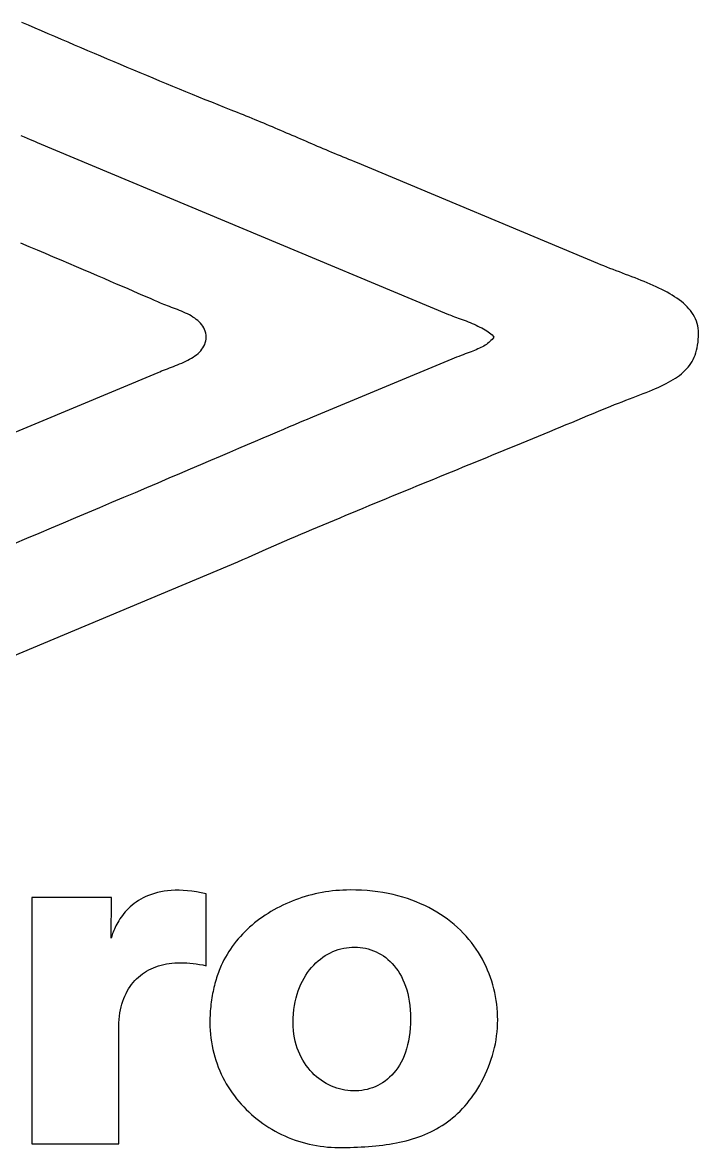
# Model space of a CAD drawing. Header units: millimetres. Extents: x 0 to 1229, y 0 to 800.
# Drawn here: x 791 to 1229, y 1 to 731 of the extents above; entities that cross this region are included whole.
import ezdxf

# ---------------------------------------------------------------- set-up
doc = ezdxf.new("R2010")
doc.units = ezdxf.units.MM
doc.layers.add('CORTE EXTERNO', color=1, linetype='CONTINUOUS')
doc.layers.add('CORTE INTERNO', color=2, linetype='CONTINUOUS')

msp = doc.modelspace()

# ---------------------------------------------------------------- linework, layer by layer
at = {"layer": 'CORTE EXTERNO'}
for points in [[(734.4216, 298.7816), (930.1875, 380.8374), (933.4357, 382.2857), (936.7179, 383.7422), (940.0331, 385.2066), (943.3803, 386.6785), (946.7584, 388.1578), (950.1666, 389.6441), (953.6036, 391.1371), (957.0686, 392.6367), (960.5605, 394.1425), (964.0783, 395.6543), (967.621, 397.1717), (971.1876, 398.6946), (974.777, 400.2226), (978.3882, 401.7554), (982.0203, 403.2929), (985.6721, 404.8347), (989.3427, 406.3805), (993.0311, 407.9301), (996.7363, 409.4833), (1000.4572, 411.0397), (1004.1928, 412.599), (1007.9421, 414.161), (1011.7041, 415.7255), (1015.4778, 417.2921), (1019.2621, 418.8606), (1023.0561, 420.4307), (1026.8587, 422.0021), (1030.669, 423.5746), (1034.4858, 425.1479), (1038.3082, 426.7217), (1042.1352, 428.2958), (1045.9657, 429.8698), (1049.7987, 431.4435), (1053.6333, 433.0167), (1057.4683, 434.589), (1061.3029, 436.1602), (1065.1359, 437.73), (1068.9664, 439.2982), (1072.7933, 440.8644), (1076.6156, 442.4285), (1080.4323, 443.99), (1084.2425, 445.5489), (1088.045, 447.1047), (1091.8388, 448.6572), (1095.623, 450.2062), (1099.3966, 451.7513), (1103.1584, 453.2923), (1106.9075, 454.829), (1110.6429, 456.361), (1114.3636, 457.888), (1118.0686, 459.4099), (1121.7567, 460.9264), (1125.4271, 462.4371), (1129.0787, 463.9418), (1132.7104, 465.4402), (1136.3214, 466.932), (1139.9105, 468.4171), (1143.4767, 469.895), (1147.019, 471.3656), (1150.5365, 472.8285), (1154.028, 474.2835), (1157.4926, 475.7304), (1160.9293, 477.1688), (1164.337, 478.5984), (1167.0449, 479.7247), (1169.7019, 480.8094), (1172.3075, 481.8553), (1174.8612, 482.8655), (1177.3626, 483.8427), (1179.8113, 484.7899), (1182.2068, 485.7099), (1184.5486, 486.6057), (1186.8363, 487.4802), (1189.0694, 488.3362), (1191.2475, 489.1767), (1193.3701, 490.0046), (1195.4367, 490.8227), (1197.4469, 491.634), (1199.4003, 492.4413), (1201.2963, 493.2475), (1203.1346, 494.0556), (1204.9147, 494.8684), (1206.6361, 495.6889), (1208.2983, 496.5199), (1209.9009, 497.3643), (1211.4435, 498.225), (1212.9255, 499.105), (1214.3466, 500.0071), (1215.7063, 500.9341), (1217.0041, 501.8892), (1218.2396, 502.875), (1219.4123, 503.8945), (1220.5217, 504.9506), (1221.5674, 506.0462), (1222.549, 507.1843), (1223.4659, 508.3676), (1224.3178, 509.5991), (1225.1041, 510.8817), (1225.8245, 512.2183), (1226.4784, 513.6118), (1227.0654, 515.065), (1227.5851, 516.5809), (1228.037, 518.1624), (1228.4206, 519.8124), (1228.7355, 521.5337), (1228.9811, 523.3293), (1229.1572, 525.2021), (1229.2632, 527.1549), (1229.2986, 529.1907), (1229.2417, 530.8727), (1229.073, 532.5045), (1228.7958, 534.0875), (1228.4134, 535.6231), (1227.9289, 537.1127), (1227.3457, 538.5578), (1226.6668, 539.9598), (1225.8957, 541.3201), (1225.0355, 542.6401), (1224.0895, 543.9212), (1223.0608, 545.1649), (1221.9528, 546.3725), (1220.7686, 547.5456), (1219.5116, 548.6854), (1218.1849, 549.7935), (1216.7917, 550.8712), (1215.3354, 551.92), (1213.8191, 552.9412), (1212.2461, 553.9364), (1210.6196, 554.9069), (1208.9429, 555.8541), (1207.2191, 556.7795), (1205.4516, 557.6845), (1203.6436, 558.5704), (1201.7982, 559.4388), (1199.9188, 560.291), (1198.0086, 561.1285), (1196.0707, 561.9526), (1194.1086, 562.7648), (1192.1253, 563.5665), (1190.1241, 564.3592), (1188.1082, 565.1442), (1186.081, 565.923), (1184.0456, 566.6969), (1182.0052, 567.4675), (1179.9632, 568.2361), (1177.9227, 569.0041), (1175.8869, 569.773), (1173.8592, 570.5441), (1171.8427, 571.319), (1169.8407, 572.099), (1167.8564, 572.8855), (1165.8931, 573.68), (1163.9539, 574.4838), (1008.0251, 639.8278), (1006.144, 640.5733), (1004.2684, 641.3227), (1002.3981, 642.0758), (1000.5327, 642.8325), (998.6719, 643.5924), (996.8153, 644.3555), (994.9627, 645.1216), (993.1138, 645.8906), (991.2681, 646.6622), (989.4253, 647.4362), (987.5852, 648.2126), (985.7473, 648.9911), (983.9115, 649.7716), (982.0773, 650.5539), (980.2443, 651.3378), (978.4124, 652.1231), (976.5811, 652.9097), (974.7501, 653.6975), (972.9192, 654.4861), (971.0879, 655.2756), (969.2559, 656.0656), (967.4229, 656.856), (965.5886, 657.6467), (963.7527, 658.4375), (961.9148, 659.2282), (960.0745, 660.0186), (958.2317, 660.8085), (956.3858, 661.5979), (954.5367, 662.3865), (952.6839, 663.1741), (950.8272, 663.9606), (948.9662, 664.7458), (947.1006, 665.5295), (945.2301, 666.3116), (943.3543, 667.0919), (941.4729, 667.8702), (939.5855, 668.6463), (937.692, 669.4201), (935.7918, 670.1914), (933.8847, 670.9601), (931.9704, 671.7259), (930.0485, 672.4886), (925.8815, 674.1401), (921.7081, 675.8027), (917.5282, 677.4759), (913.3422, 679.1596), (909.1501, 680.8533), (904.9523, 682.5568), (900.7488, 684.2695), (896.5399, 685.9914), (892.3257, 687.7219), (888.1064, 689.4607), (883.8823, 691.2075), (879.6534, 692.962), (875.42, 694.7238), (871.1823, 696.4926), (866.9404, 698.268), (862.6946, 700.0497), (858.445, 701.8374), (854.1917, 703.6307), (849.9351, 705.4292), (845.6752, 707.2327), (841.4122, 709.0407), (837.1464, 710.853), (832.8779, 712.6692), (828.607, 714.4889), (824.3337, 716.3119), (820.0583, 718.1377), (815.7809, 719.9661), (811.5018, 721.7967), (807.2211, 723.6291), (802.939, 725.463), (798.6557, 727.2981), (794.3714, 729.134), (790.0862, 730.9704)], [(691.1904, 425.6058), (878.5598, 503.7644), (879.6734, 504.2473), (880.8352, 504.7281), (882.0395, 505.2086), (883.2805, 505.6908), (884.5525, 506.1769), (885.8498, 506.6687), (887.1666, 507.1683), (888.4972, 507.6778), (889.8357, 508.199), (891.1766, 508.7341), (892.5139, 509.2851), (893.8421, 509.854), (895.1553, 510.4427), (896.4477, 511.0533), (897.7137, 511.6878), (898.9475, 512.3482), (900.1433, 513.0365), (901.2955, 513.7548), (902.3981, 514.505), (903.4456, 515.2892), (904.4322, 516.1094), (905.352, 516.9675), (906.1995, 517.8657), (906.9687, 518.8059), (907.6541, 519.79), (908.2497, 520.8203), (908.75, 521.8985), (909.149, 523.0269), (909.4412, 524.2073), (909.6207, 525.4417), (909.6819, 526.7323), (909.619, 528.0494), (909.4346, 529.3054), (909.1349, 530.5026), (908.726, 531.6432), (908.2142, 532.7295), (907.6057, 533.7638), (906.9066, 534.7482), (906.1232, 535.6851), (905.2617, 536.5766), (904.3283, 537.425), (903.3292, 538.2325), (902.2706, 539.0015), (901.1587, 539.734), (899.9997, 540.4324), (898.7998, 541.099), (897.5653, 541.7359), (896.3022, 542.3454), (895.0169, 542.9297), (893.7155, 543.4911), (892.4043, 544.0319), (891.0894, 544.5542), (889.7771, 545.0603), (888.4735, 545.5525), (887.1848, 546.033), (885.9173, 546.504), (884.6772, 546.9678), (883.4707, 547.4266), (882.3039, 547.8828), (881.1831, 548.3384), (880.1145, 548.7957), (878.3033, 549.593), (876.238, 550.4986), (873.9271, 551.5087), (871.3793, 552.6193), (868.6034, 553.8267), (865.6078, 555.1269), (862.4014, 556.5161), (858.9926, 557.9905), (855.3903, 559.546), (851.6029, 561.179), (847.6393, 562.8855), (843.508, 564.6616), (839.2176, 566.5034), (834.7769, 568.4072), (830.1945, 570.3691), (825.479, 572.3851), (820.6391, 574.4514), (815.6834, 576.5641), (810.6206, 578.7194), (805.4594, 580.9134), (800.2083, 583.1422), (794.876, 585.402), (789.4712, 587.6888)]]:
    msp.add_lwpolyline(points, dxfattribs=at)
for points in [[(848.0051, 136.4182), (848.2157, 162.8597), (796.5849, 162.8597), (796.5849, 3.0513), (852.9457, 2.9988), (853.0174, 79.384), (853.1005, 81.6156), (853.2553, 83.7861), (853.4806, 85.8953), (853.7755, 87.943), (854.1387, 89.9293), (854.5691, 91.854), (855.0656, 93.7172), (855.6271, 95.5186), (856.2524, 97.2582), (856.9405, 98.9359), (857.6903, 100.5517), (858.5005, 102.1055), (859.3701, 103.5972), (860.298, 105.0267), (861.2831, 106.3939), (862.3242, 107.6988), (863.4202, 108.9413), (864.57, 110.1213), (865.7725, 111.2387), (867.0265, 112.2934), (868.331, 113.2855), (869.6848, 114.2147), (871.0868, 115.081), (872.5359, 115.8843), (874.0309, 116.6246), (875.5708, 117.3017), (877.1544, 117.9157), (878.7806, 118.4663), (880.4483, 118.9536), (882.1564, 119.3775), (883.9037, 119.7378), (885.6892, 120.0345), (887.5117, 120.2675), (889.37, 120.4368), (891.2632, 120.5422), (893.1899, 120.5837), (895.1493, 120.5612), (897.14, 120.4746), (899.1611, 120.3239), (901.2113, 120.1089), (903.2896, 119.8296), (905.3948, 119.486), (907.5258, 119.0778), (909.6816, 118.6051), (909.6816, 165.3192), (906.4947, 166.0083), (903.4154, 166.5686), (900.4419, 167.0048), (897.5724, 167.3216), (894.8052, 167.5236), (892.1384, 167.6156), (889.5705, 167.6022), (887.0995, 167.488), (884.7237, 167.2779), (882.4414, 166.9764), (880.2508, 166.5882), (878.1501, 166.1181), (876.1375, 165.5706), (874.2114, 164.9505), (872.3698, 164.2625), (870.6112, 163.5112), (868.9336, 162.7014), (867.3354, 161.8376), (865.8148, 160.9247), (864.3699, 159.9672), (862.9992, 158.9698), (861.7007, 157.9373), (860.4727, 156.8742), (859.3135, 155.7854), (858.2212, 154.6754), (857.1942, 153.549), (856.2306, 152.4108), (855.3288, 151.2655), (854.4869, 150.1178), (853.7031, 148.9724), (852.9758, 147.8339), (852.3031, 146.7071), (851.6832, 145.5965), (851.1145, 144.507), (850.5952, 143.4431), (850.1234, 142.4096), (849.6974, 141.4112), (849.3155, 140.4524), (848.9759, 139.5381), (848.6768, 138.6728), (848.4165, 137.8613), (848.1932, 137.1082)], [(912.14, 81.7265), (912.1804, 79.1471), (912.3008, 76.5936), (912.4998, 74.0668), (912.7761, 71.5677), (913.1283, 69.097), (913.5551, 66.6557), (914.0553, 64.2445), (914.6274, 61.8643), (915.2702, 59.5159), (915.9822, 57.2003), (916.7622, 54.9183), (917.6089, 52.6706), (918.5209, 50.4582), (919.4969, 48.2819), (920.5355, 46.1426), (921.6355, 44.0411), (922.7954, 41.9782), (924.014, 39.9549), (925.29, 37.9718), (926.6219, 36.03), (928.0086, 34.1303), (929.4485, 32.2735), (930.9405, 30.4604), (932.4831, 28.6919), (934.0751, 26.9689), (935.7152, 25.2921), (937.4019, 23.6626), (939.134, 22.081), (940.9101, 20.5483), (942.7289, 19.0652), (944.5891, 17.6328), (946.4893, 16.2517), (948.4282, 14.9229), (950.4045, 13.6472), (952.4169, 12.4254), (954.4639, 11.2584), (956.5444, 10.1471), (958.6569, 9.0922), (960.8001, 8.0948), (962.9728, 7.1555), (965.1735, 6.2752), (967.4009, 5.4549), (969.6538, 4.6953), (971.9307, 3.9973), (974.2303, 3.3617), (976.5514, 2.7895), (978.8926, 2.2813), (981.2525, 1.8382), (983.6299, 1.4609), (986.0233, 1.1503), (988.4315, 0.9073), (990.8531, 0.7326), (993.2869, 0.6272), (995.7314, 0.5919), (998.2176, 0.6002), (1000.686, 0.626), (1003.1361, 0.6706), (1005.5677, 0.7353), (1007.9803, 0.8215), (1010.3736, 0.9303), (1012.7472, 1.0632), (1015.1008, 1.2214), (1017.4338, 1.4063), (1019.7461, 1.6191), (1022.0372, 1.8612), (1024.3067, 2.1338), (1026.5542, 2.4383), (1028.7795, 2.7759), (1030.9821, 3.1481), (1033.1616, 3.556), (1035.3177, 4.001), (1037.4499, 4.4843), (1039.5581, 5.0074), (1041.6416, 5.5715), (1043.7002, 6.1779), (1045.7336, 6.828), (1047.7413, 7.5229), (1049.7229, 8.2641), (1051.6781, 9.0528), (1053.6066, 9.8903), (1055.5078, 10.7781), (1057.3816, 11.7172), (1059.2274, 12.7091), (1061.045, 13.7551), (1062.8339, 14.8565), (1064.5938, 16.0145), (1066.3242, 17.2305), (1068.025, 18.5058), (1069.6955, 19.8417), (1071.3356, 21.2395), (1072.9448, 22.7005), (1074.5227, 24.226), (1076.0689, 25.8174), (1077.5832, 27.4758), (1079.0651, 29.2027), (1080.5142, 30.9994), (1081.9302, 32.867), (1083.3127, 34.8071), (1084.6614, 36.8207), (1085.9757, 38.9094), (1087.2555, 41.0743), (1088.5003, 43.3168), (1089.7097, 45.6382), (1090.8834, 48.0397), (1091.9859, 50.4678), (1093.0068, 52.9184), (1093.9462, 55.3895), (1094.8043, 57.8791), (1095.5812, 60.3853), (1096.277, 62.9062), (1096.8919, 65.4398), (1097.4261, 67.9843), (1097.8796, 70.5375), (1098.2528, 73.0977), (1098.5456, 75.6629), (1098.7583, 78.231), (1098.891, 80.8003), (1098.9438, 83.3686), (1098.917, 85.9342), (1098.8106, 88.4951), (1098.6248, 91.0492), (1098.3598, 93.5947), (1098.0157, 96.1297), (1097.5926, 98.6521), (1097.0908, 101.1601), (1096.5103, 103.6517), (1095.8513, 106.1249), (1095.114, 108.5779), (1094.2985, 111.0087), (1093.4049, 113.4152), (1092.4335, 115.7957), (1091.3843, 118.1482), (1090.2575, 120.4706), (1089.0533, 122.7611), (1087.7718, 125.0178), (1086.4131, 127.2386), (1084.9775, 129.4217), (1083.4651, 131.5651), (1081.8759, 133.6669), (1080.2102, 135.7251), (1078.4681, 137.7377), (1076.6498, 139.7029), (1074.7554, 141.6187), (1072.7851, 143.4831), (1070.739, 145.2943), (1068.6173, 147.0502), (1066.42, 148.749), (1064.1475, 150.3886), (1061.7997, 151.9672), (1059.3769, 153.4828), (1056.8793, 154.9334), (1054.3069, 156.3172), (1051.6599, 157.6321), (1048.9385, 158.8763), (1046.1428, 160.0478), (1043.273, 161.1446), (1040.3292, 162.1649), (1037.3115, 163.1066), (1034.2202, 163.9679), (1031.0554, 164.7467), (1027.8172, 165.4412), (1024.5057, 166.0493), (1021.1212, 166.5693), (1017.6638, 166.999), (1014.1335, 167.3367), (1010.5307, 167.5803), (1006.8553, 167.7278), (1003.1077, 167.7774), (1000.8132, 167.7509), (998.5239, 167.6718), (996.2408, 167.5406), (993.9652, 167.3578), (991.6982, 167.1241), (989.4409, 166.84), (987.1946, 166.506), (984.9602, 166.1227), (982.739, 165.6907), (980.5322, 165.2104), (978.3409, 164.6826), (976.1662, 164.1077), (974.0093, 163.4862), (971.8713, 162.8189), (969.7534, 162.1061), (967.6567, 161.3484), (965.5825, 160.5465), (963.5317, 159.7008), (961.5057, 158.812), (959.5054, 157.8805), (957.5322, 156.907), (955.5871, 155.892), (953.6713, 154.836), (951.7859, 153.7396), (949.9321, 152.6034), (948.111, 151.4279), (946.3239, 150.2137), (944.5717, 148.9613), (942.8557, 147.6714), (941.1771, 146.3443), (939.5369, 144.9808), (937.9364, 143.5813), (936.3767, 142.1464), (934.8589, 140.6768), (933.3841, 139.1728), (931.9536, 137.6351), (930.5685, 136.0643), (929.2299, 134.4609), (927.939, 132.8254), (926.6969, 131.1585), (925.5048, 129.4606), (924.3639, 127.7323), (923.2752, 125.9742), (922.2399, 124.1869), (921.2592, 122.3709), (920.3343, 120.5267), (919.4662, 118.6549), (919.0088, 117.6036), (918.5618, 116.5276), (918.1258, 115.4274), (917.7012, 114.3037), (917.2884, 113.1569), (916.888, 111.9876), (916.5004, 110.7965), (916.126, 109.584), (915.7654, 108.3508), (915.4189, 107.0974), (915.0872, 105.8243), (914.7705, 104.5322), (914.4694, 103.2216), (914.1844, 101.893), (913.9159, 100.5471), (913.6643, 99.1844), (913.4302, 97.8054), (913.2141, 96.4107), (913.0163, 95.001), (912.8373, 93.5767), (912.6777, 92.1384), (912.5378, 90.6867), (912.4182, 89.2222), (912.3193, 87.7453), (912.2416, 86.2568), (912.1855, 84.7571), (912.1515, 83.2468)]]:
    msp.add_lwpolyline(points, close=True, dxfattribs=at)
at = {"layer": 'CORTE INTERNO'}
msp.add_lwpolyline([(789.3925, 657.6785), (791.5563, 656.761), (793.5752, 655.9056), (795.4432, 655.115), (797.1542, 654.3918), (798.7022, 653.7388), (800.0813, 653.1585), (1067.0307, 541.4846), (1067.9269, 541.1361), (1068.8943, 540.7681), (1069.9264, 540.3812), (1071.0164, 539.9759), (1072.1575, 539.5526), (1073.3429, 539.1119), (1074.566, 538.6544), (1075.8199, 538.1804), (1077.098, 537.6905), (1078.3934, 537.1852), (1079.6995, 536.665), (1081.0094, 536.1305), (1082.3165, 535.5821), (1083.6139, 535.0203), (1084.895, 534.4457), (1086.1529, 533.8587), (1087.381, 533.2599), (1088.5725, 532.6498), (1089.7206, 532.0288), (1090.8186, 531.3975), (1091.8597, 530.7564), (1092.8373, 530.106), (1093.7445, 529.4468), (1094.5745, 528.7793), (1095.3207, 528.104), (1095.9764, 527.4215), (1096.5346, 526.7321), (1095.918, 525.9332), (1095.274, 525.1809), (1094.6017, 524.4717), (1093.9001, 523.8024), (1093.1683, 523.1696), (1092.4053, 522.5698), (1091.6103, 521.9998), (1090.7821, 521.4561), (1089.92, 520.9354), (1089.0228, 520.4343), (1088.0898, 519.9494), (1087.1199, 519.4774), (1086.1123, 519.0149), (1085.0658, 518.5585), (1083.9797, 518.1048), (1082.8529, 517.6505), (1081.6845, 517.1922), (1080.4736, 516.7265), (1079.2192, 516.2501), (1077.9203, 515.7596), (1076.576, 515.2515), (1075.1854, 514.7226), (1073.7476, 514.1695), (1072.2614, 513.5888), (1070.7261, 512.9771), (1069.1407, 512.331), (978.8461, 474.7768), (977.2999, 474.1382), (975.3444, 473.3217), (972.9932, 472.3332), (970.2597, 471.1787), (967.1573, 469.8644), (963.6994, 468.3961), (959.8995, 466.7799), (955.771, 465.0219), (951.3273, 463.128), (946.5819, 461.1042), (941.5483, 458.9565), (936.2398, 456.6911), (930.6698, 454.3138), (924.8519, 451.8308), (918.7994, 449.2479), (912.5258, 446.5713), (906.0446, 443.8069), (899.3691, 440.9608), (892.5127, 438.0389), (885.489, 435.0473), (878.3114, 431.9921), (870.9933, 428.8791), (863.548, 425.7144), (855.9892, 422.5041), (848.3301, 419.2542), (840.5842, 415.9706), (832.7651, 412.6594), (824.886, 409.3266), (816.9604, 405.9782), (809.0019, 402.6202), (801.0237, 399.2586), (793.0393, 395.8995), (785.0622, 392.5489)], dxfattribs=at)
msp.add_lwpolyline([(966.229, 81.7265), (966.2842, 84.6008), (966.4476, 87.3914), (966.7157, 90.0979), (967.0849, 92.72), (967.5518, 95.2575), (968.113, 97.7099), (968.7648, 100.0771), (969.5039, 102.3586), (970.3267, 104.5543), (971.2297, 106.6638), (972.2096, 108.6867), (973.2626, 110.6229), (974.3855, 112.472), (975.5746, 114.2336), (976.8266, 115.9076), (978.1378, 117.4935), (979.5049, 118.9911), (980.9243, 120.4001), (982.3925, 121.7202), (983.9062, 122.9511), (985.4616, 124.0924), (987.0555, 125.1439), (988.6842, 126.1053), (990.3444, 126.9762), (992.0324, 127.7565), (993.7449, 128.4456), (995.4783, 129.0434), (997.2292, 129.5496), (998.994, 129.9639), (1000.7693, 130.2859), (1002.5515, 130.5153), (1004.3373, 130.6519), (1006.123, 130.6953), (1007.9053, 130.6453), (1009.6806, 130.5015), (1011.4454, 130.2636), (1013.1962, 129.9314), (1014.9296, 129.5045), (1016.6421, 128.9826), (1018.3302, 128.3655), (1019.9903, 127.6527), (1021.6191, 126.8441), (1023.2129, 125.9393), (1024.7684, 124.9381), (1026.282, 123.84), (1027.7503, 122.6449), (1029.1697, 121.3523), (1030.5367, 119.9621), (1031.848, 118.4738), (1033.0999, 116.8873), (1034.2891, 115.2022), (1035.4119, 113.4181), (1036.465, 111.5348), (1037.4448, 109.5521), (1038.3478, 107.4695), (1039.1707, 105.2868), (1039.9097, 103.0037), (1040.5616, 100.6198), (1041.1227, 98.135), (1041.5896, 95.5488), (1041.9589, 92.8609), (1042.2269, 90.0712), (1042.3903, 87.1792), (1042.4456, 84.1847), (1042.3886, 81.0641), (1042.22, 78.058), (1041.9436, 75.1655), (1041.5629, 72.386), (1041.0816, 69.7186), (1040.5033, 67.1627), (1039.8318, 64.7175), (1039.0707, 62.3823), (1038.2237, 60.1563), (1037.2943, 58.0388), (1036.2863, 56.0291), (1035.2033, 54.1264), (1034.049, 52.33), (1032.827, 50.6392), (1031.541, 49.0531), (1030.1947, 47.5711), (1028.7917, 46.1925), (1027.3356, 44.9165), (1025.8301, 43.7423), (1024.279, 42.6693), (1022.6857, 41.6966), (1021.0541, 40.8236), (1019.3877, 40.0495), (1017.6902, 39.3736), (1015.9653, 38.7951), (1014.2166, 38.3133), (1012.4478, 37.9274), (1010.6625, 37.6368), (1008.8645, 37.4407), (1007.0572, 37.3384), (1005.2445, 37.329), (1003.43, 37.4119), (1001.6173, 37.5864), (999.8101, 37.8516), (998.012, 38.2069), (996.2268, 38.6516), (994.458, 39.1848), (992.7093, 39.8059), (990.9843, 40.5141), (989.2869, 41.3086), (987.6205, 42.1888), (985.9888, 43.1539), (984.3956, 44.2032), (982.8444, 45.3359), (981.339, 46.5512), (979.8829, 47.8486), (978.4799, 49.2271), (977.1335, 50.6861), (975.8475, 52.2248), (974.6255, 53.8426), (973.4712, 55.5386), (972.3882, 57.3121), (971.3802, 59.1624), (970.4509, 61.0888), (969.6038, 63.0904), (968.8427, 65.1667), (968.1712, 67.3168), (967.593, 69.5399), (967.1117, 71.8355), (966.731, 74.2026), (966.4545, 76.6407), (966.286, 79.1489)], close=True, dxfattribs=at)

doc.saveas('drawing.dxf')
